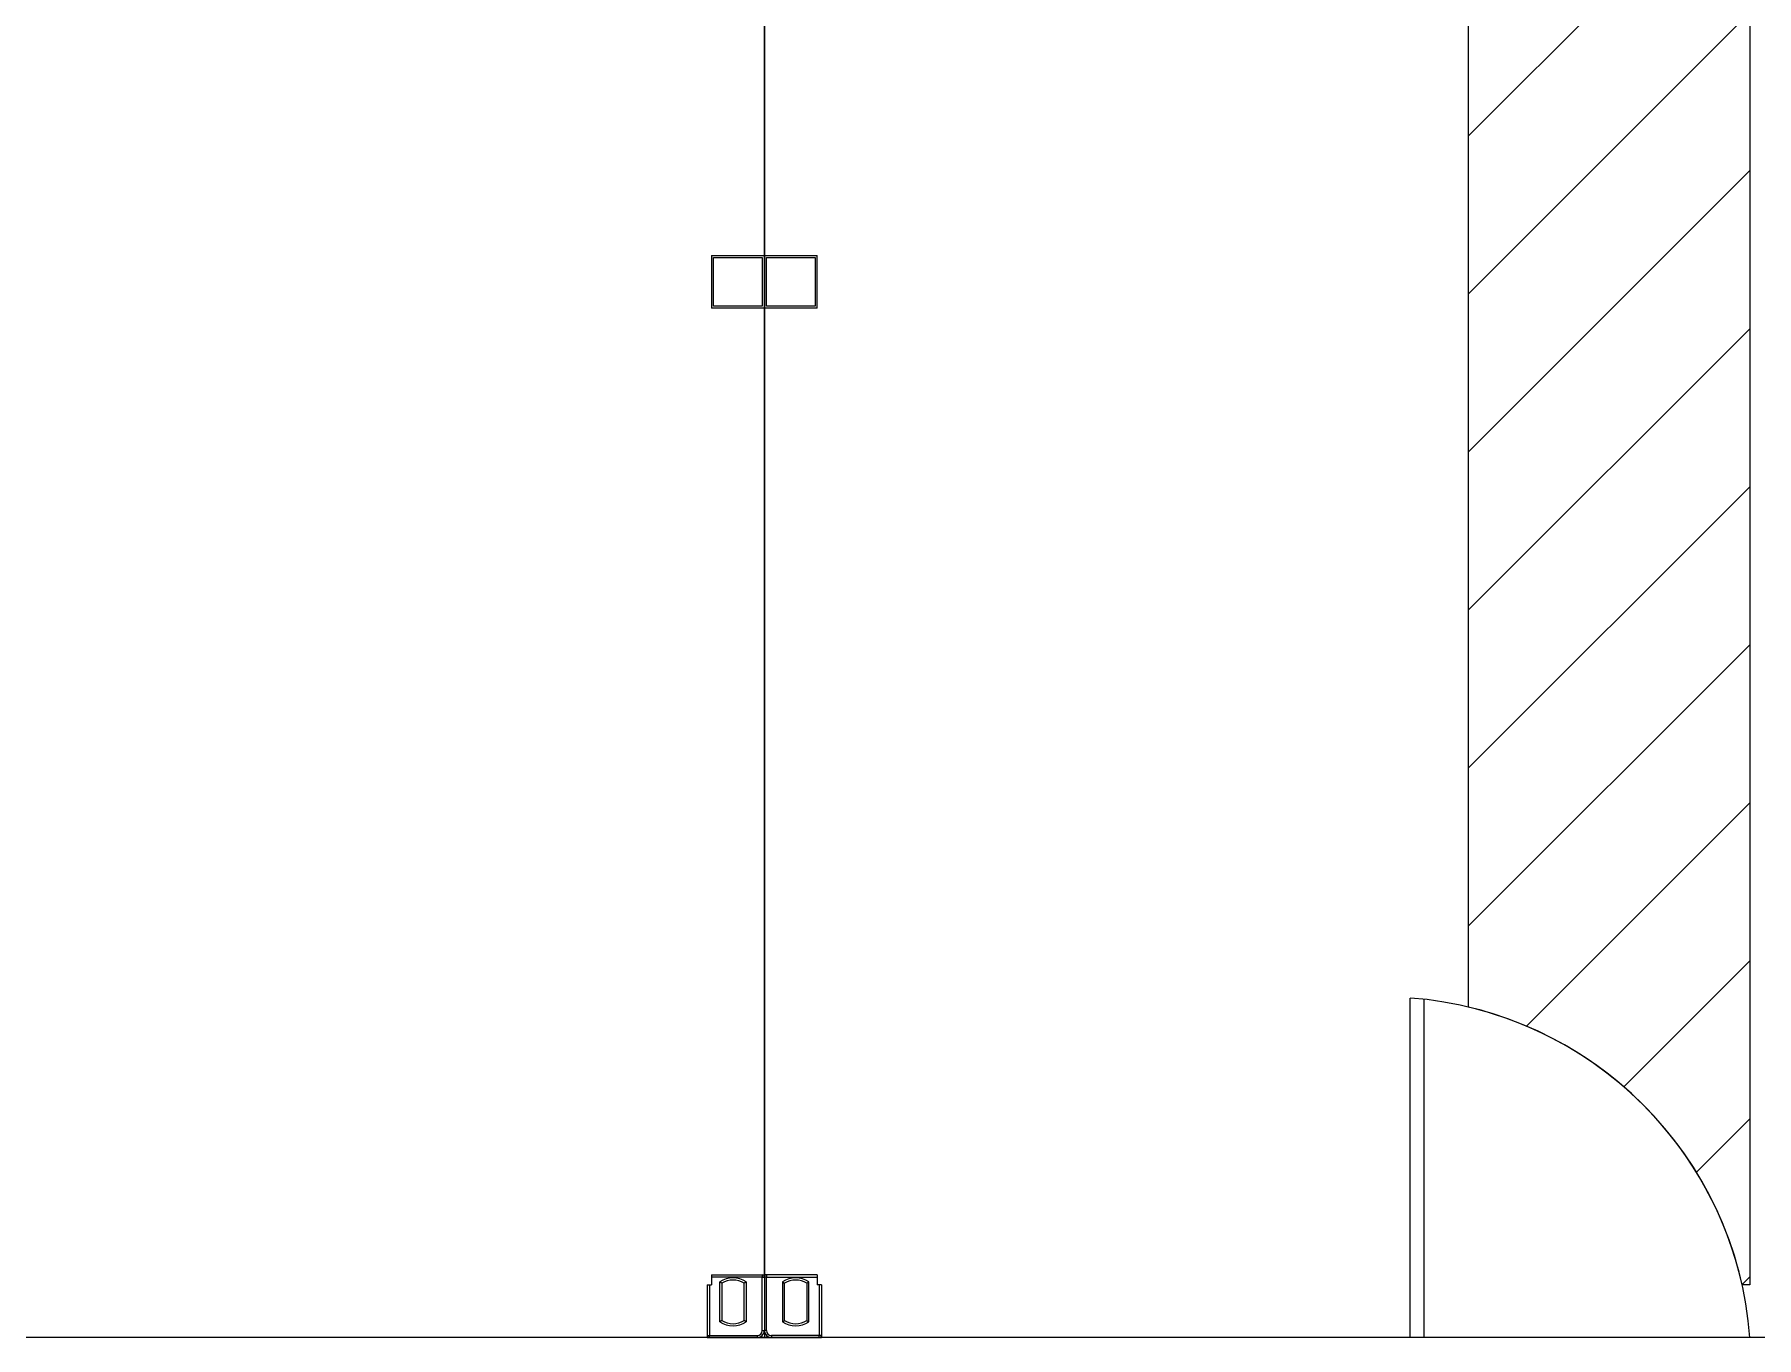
# Model space of a CAD drawing. Header units: millimetres. Extents: x 2448621 to 2484291, y -423869 to -398639.
# Drawn here: x 2480386.9 to 2480533.7, y -401405.4 to -401294.3 of the extents above; entities that cross this region are included whole.
import ezdxf

# ---------------------------------------------------------------- set-up
doc = ezdxf.new("R2010")
doc.units = ezdxf.units.MM
doc.header["$LTSCALE"] = 30

# ---------------------------------------------------------------- blocks, each defined once
blk = doc.blocks.new('KEY PLAN_NEW')
h = blk.add_hatch()
h.set_pattern_fill('ANSI31', color=253, scale=2)
h.set_pattern_definition([(45, (-1396.921, -1800.0236), (-4.490128, 4.490128), [])])
edge = h.paths.add_edge_path()
edge.add_line((-2006.862, -1075.944), (-2006.862, -1091.944))
edge.add_line((-2006.862, -1091.944), (-2067.862, -1091.944))
edge.add_line((-2067.862, -1091.944), (-2067.862, -1375.944))
edge.add_line((-2067.862, -1375.944), (-2006.862, -1375.944))
edge.add_line((-2006.862, -1375.944), (-2006.862, -1391.944))
edge.add_line((-2006.862, -1391.944), (-2007.862, -1391.944))
edge.add_line((-2007.862, -1391.944), (-2007.862, -1488.944))
edge.add_line((-2007.862, -1488.944), (-2008.306, -1488.944))
edge.add_arc((-2028.716, -1493.497), 20.912, 12.57767, 76.57873)
edge.add_line((-2023.862, -1473.157), (-2023.862, -1391.944))
edge.add_line((-2023.862, -1391.944), (-2247.862, -1391.944))
edge.add_line((-2247.862, -1391.944), (-2247.862, -1488.944))
edge.add_line((-2247.862, -1488.944), (-2263.862, -1488.944))
edge.add_line((-2263.862, -1488.944), (-2263.862, -1452.184))
edge.add_line((-2263.862, -1452.184), (-2549.862, -1452.184))
edge.add_line((-2549.862, -1452.184), (-2549.862, -1488.944))
edge.add_line((-2549.862, -1488.944), (-2565.862, -1488.944))
edge.add_line((-2565.862, -1488.944), (-2565.862, -1427.944))
edge.add_line((-2565.862, -1427.944), (-2720.862, -1427.944))
edge.add_line((-2720.862, -1427.944), (-2720.862, -1411.944))
edge.add_line((-2720.862, -1411.944), (-2623.862, -1411.944))
edge.add_line((-2623.862, -1411.944), (-2623.862, -1075.944))
edge.add_line((-2623.862, -1075.944), (-2563.862, -1075.944))
edge.add_line((-2563.862, -1075.944), (-2563.862, -1071.944))
edge.add_line((-2563.862, -1071.944), (-2547.862, -1071.944))
edge.add_line((-2547.862, -1071.944), (-2547.862, -1091.944))
edge.add_line((-2547.862, -1091.944), (-2607.862, -1091.944))
edge.add_line((-2607.862, -1091.944), (-2607.862, -1411.944))
edge.add_line((-2607.862, -1411.944), (-2549.862, -1411.944))
edge.add_line((-2549.862, -1411.944), (-2549.862, -1436.184))
edge.add_line((-2549.862, -1436.184), (-2263.862, -1436.184))
edge.add_line((-2263.862, -1436.184), (-2263.862, -1375.944))
edge.add_line((-2263.862, -1375.944), (-2083.862, -1375.944))
edge.add_line((-2083.862, -1375.944), (-2083.862, -1075.944))
edge.add_line((-2083.862, -1075.944), (-2006.862, -1075.944))
at = {"color": 253}
for p, q in [((-2063.862, -1375.504, 46), (-2063.862, -1488.384, 46)), ((-2063.862, -1488.384, 46), (-2063.862, -1375.504, 46)), ((-2023.862, -1391.944, 46), (-2023.862, -1473.157, 46)), ((-2007.862, -1391.944, 46), (-2007.862, -1488.944, 46)), ((-2066.862, -1430.444, 46), (-2063.862, -1430.444, 46)), ((-2066.862, -1430.444, 46), (-2066.862, -1433.444, 46)), ((-2066.742, -1433.324, 46), (-2066.742, -1430.564, 46)), ((-2066.742, -1433.324, 46), (-2066.742, -1430.564, 46)), ((-2066.742, -1430.564, 46), (-2063.982, -1430.564, 46)), ((-2063.982, -1430.564, 46), (-2063.982, -1433.324, 46)), ((-2063.862, -1430.444, 46), (-2060.862, -1430.444, 46)), ((-2063.742, -1433.324, 46), (-2063.742, -1430.564, 46)), ((-2063.742, -1433.324, 46), (-2063.742, -1430.564, 46)), ((-2063.742, -1430.564, 46), (-2060.982, -1430.564, 46)), ((-2060.982, -1430.564, 46), (-2060.982, -1433.324, 46)), ((-2060.862, -1433.444, 46), (-2060.862, -1430.444, 46)), ((-2063.862, -1433.444, 46), (-2066.862, -1433.444, 46)), ((-2063.982, -1433.324, 46), (-2066.742, -1433.324, 46)), ((-2060.862, -1433.444, 46), (-2063.862, -1433.444, 46)), ((-2060.982, -1433.324, 46), (-2063.742, -1433.324, 46)), ((-2027.162, -1491.944, 46), (-2027.162, -1472.644, 46)), ((-2026.362, -1491.944, 46), (-2026.362, -1472.719, 46)), ((-2067.102, -1488.944, 46), (-2066.862, -1488.944, 46)), ((-2066.862, -1488.384, 46), (-2066.862, -1488.944, 46)), ((-2063.862, -1488.384, 46), (-2063.862, -1491.944, 46)), ((-2063.862, -1488.384, 46), (-2063.862, -1491.944, 46)), ((-2060.862, -1488.384, 46), (-2060.862, -1488.944, 46)), ((-2060.622, -1488.944, 46), (-2060.862, -1488.944, 46)), ((-2007.862, -1488.944, 46), (-2008.306, -1488.944, 46)), ((-1703.862, -1491.944, 46), (-2123.862, -1491.944, 46)), ((-2067.102, -1491.944, 46), (-2120.622, -1491.944, 46)), ((-2067.102, -1491.944, 46), (-2063.862, -1491.944, 46)), ((-2063.862, -1491.944, 46), (-2060.622, -1491.944, 46)), ((-2007.102, -1491.944, 46), (-2060.622, -1491.944, 46))]:
    blk.add_line(p, q, dxfattribs=at)
at = {"color": 253, "linetype": 'Continuous'}
for p, q in [((-2067.102, -1488.944, 46), (-2067.102, -1491.944, 46)), ((-2066.982, -1488.944, 46), (-2066.982, -1491.824, 46)), ((-2066.862, -1488.384, 46), (-2063.862, -1488.384, 46)), ((-2063.982, -1488.504, 46), (-2066.862, -1488.504, 46)), ((-2066.397, -1491.045, 46), (-2066.397, -1488.782, 46)), ((-2066.277, -1488.849, 46), (-2066.277, -1490.979, 46)), ((-2065.007, -1490.979, 46), (-2065.007, -1488.849, 46)), ((-2064.887, -1488.782, 46), (-2064.887, -1491.045, 46)), ((-2063.982, -1488.384, 46), (-2063.982, -1488.504, 46)), ((-2063.982, -1488.504, 46), (-2063.862, -1488.504, 46)), ((-2063.982, -1491.534, 46), (-2063.982, -1488.504, 46)), ((-2060.862, -1488.384, 46), (-2063.862, -1488.384, 46)), ((-2063.742, -1488.504, 46), (-2063.862, -1488.504, 46)), ((-2063.742, -1488.384, 46), (-2063.742, -1488.504, 46)), ((-2063.742, -1488.504, 46), (-2060.862, -1488.504, 46)), ((-2063.742, -1491.534, 46), (-2063.742, -1488.504, 46)), ((-2062.837, -1488.782, 46), (-2062.837, -1491.045, 46)), ((-2062.717, -1490.979, 46), (-2062.717, -1488.849, 46)), ((-2061.447, -1488.849, 46), (-2061.447, -1490.979, 46)), ((-2061.327, -1491.045, 46), (-2061.327, -1488.782, 46)), ((-2060.742, -1488.944, 46), (-2060.742, -1491.824, 46)), ((-2060.622, -1488.944, 46), (-2060.622, -1491.944, 46)), ((-2067.102, -1491.824, 46), (-2066.982, -1491.824, 46)), ((-2066.982, -1491.944, 46), (-2066.982, -1491.824, 46)), ((-2066.982, -1491.824, 46), (-2064.272, -1491.824, 46)), ((-2064.272, -1491.824, 46), (-2064.272, -1491.944, 46)), ((-2063.982, -1491.534, 46), (-2063.862, -1491.534, 46)), ((-2063.982, -1491.824, 46), (-2063.982, -1491.823, 46)), ((-2063.982, -1491.824, 46), (-2063.982, -1491.824, 46)), ((-2063.742, -1491.534, 46), (-2063.862, -1491.534, 46)), ((-2063.742, -1491.824, 46), (-2063.742, -1491.823, 46)), ((-2063.742, -1491.824, 46), (-2063.742, -1491.824, 46)), ((-2063.452, -1491.824, 46), (-2063.452, -1491.944, 46)), ((-2060.742, -1491.824, 46), (-2063.452, -1491.824, 46)), ((-2060.742, -1491.944, 46), (-2060.742, -1491.824, 46)), ((-2060.622, -1491.824, 46), (-2060.742, -1491.824, 46))]:
    blk.add_line(p, q, dxfattribs=at)
at = {"color": 253}
for start, end in [(4.2611, 85.7389), (12.57767, 76.57873)]:
    blk.add_arc((-2028.716, -1493.497, 46), 20.912, start, end, dxfattribs=at)
at = {"color": 253, "linetype": 'Continuous'}
for centre, radius, start, end in [((-2065.642, -1489.914, 46), 1.36, 56.27916, 123.72084), ((-2065.642, -1489.914, 46), 1.24, 59.1964, 120.8036), ((-2063.982, -1488.504, 46), 0.12, 0, 90), ((-2063.742, -1488.504, 46), 0.12, 90, 180), ((-2062.082, -1489.914, 46), 1.36, 56.27916, 123.72084), ((-2062.082, -1489.914, 46), 1.24, 59.1964, 120.8036), ((-2065.642, -1489.914, 46), 1.36, 236.27916, 303.72084), ((-2065.642, -1489.914, 46), 1.24, 239.1964, 300.8036), ((-2062.082, -1489.914, 46), 1.36, 236.27916, 303.72084), ((-2062.082, -1489.914, 46), 1.24, 239.1964, 300.8036), ((-2066.982, -1491.824, 46), 0.12, 180, 270), ((-2064.272, -1491.534, 46), 0.41, 270, 0), ((-2064.272, -1491.534, 46), 0.29, 270, 0), ((-2063.452, -1491.534, 46), 0.41, 180, 270), ((-2063.452, -1491.534, 46), 0.29, 180, 270), ((-2060.742, -1491.824, 46), 0.12, 270, 0)]:
    blk.add_arc(centre, radius, start, end, dxfattribs=at)
for points, knots in [([(-2066.277, -1488.849, 46), (-2066.277, -1488.848, 46), (-2066.278, -1488.848, 46), (-2066.279, -1488.848, 46), (-2066.28, -1488.847, 46), (-2066.28, -1488.847, 46), (-2066.281, -1488.846, 46), (-2066.281, -1488.846, 46), (-2066.282, -1488.846, 46), (-2066.282, -1488.845, 46), (-2066.284, -1488.844, 46), (-2066.285, -1488.844, 46), (-2066.289, -1488.842, 46), (-2066.291, -1488.841, 46), (-2066.294, -1488.839, 46), (-2066.295, -1488.838, 46), (-2066.296, -1488.838, 46), (-2066.297, -1488.837, 46), (-2066.298, -1488.837, 46), (-2066.299, -1488.836, 46), (-2066.301, -1488.835, 46), (-2066.304, -1488.833, 46), (-2066.309, -1488.83, 46), (-2066.312, -1488.829, 46), (-2066.316, -1488.826, 46), (-2066.318, -1488.826, 46), (-2066.32, -1488.824, 46), (-2066.32, -1488.824, 46), (-2066.322, -1488.823, 46), (-2066.323, -1488.823, 46), (-2066.327, -1488.821, 46), (-2066.33, -1488.819, 46), (-2066.336, -1488.815, 46), (-2066.339, -1488.813, 46), (-2066.346, -1488.81, 46), (-2066.35, -1488.808, 46), (-2066.354, -1488.806, 46), (-2066.355, -1488.805, 46), (-2066.357, -1488.804, 46), (-2066.358, -1488.804, 46), (-2066.36, -1488.802, 46), (-2066.362, -1488.801, 46), (-2066.367, -1488.798, 46), (-2066.371, -1488.796, 46), (-2066.378, -1488.792, 46), (-2066.382, -1488.79, 46), (-2066.387, -1488.787, 46), (-2066.389, -1488.786, 46), (-2066.392, -1488.785, 46), (-2066.394, -1488.784, 46), (-2066.395, -1488.783, 46), (-2066.396, -1488.783, 46), (-2066.396, -1488.783, 46), (-2066.397, -1488.782, 46)], [0, 0, 0, 0, 0.06206, 0.12459, 0.12459, 0.155854, 0.155854, 0.171487, 0.171487, 0.187119, 0.187119, 0.249648, 0.249648, 0.312178, 0.312178, 0.343442, 0.343442, 0.359075, 0.359075, 0.374707, 0.374707, 0.437236, 0.437236, 0.499766, 0.499766, 0.53103, 0.53103, 0.546663, 0.546663, 0.562295, 0.562295, 0.624824, 0.624824, 0.687353, 0.687353, 0.749883, 0.749883, 0.765515, 0.765515, 0.781147, 0.781147, 0.812412, 0.812412, 0.874941, 0.874941, 0.937471, 0.937471, 0.968735, 0.968735, 0.984368, 0.992184, 0.992184, 1, 1, 1, 1]), ([(-2064.887, -1488.782, 46), (-2064.887, -1488.783, 46), (-2064.888, -1488.783, 46), (-2064.889, -1488.783, 46), (-2064.89, -1488.784, 46), (-2064.891, -1488.785, 46), (-2064.894, -1488.786, 46), (-2064.896, -1488.787, 46), (-2064.902, -1488.79, 46), (-2064.905, -1488.792, 46), (-2064.913, -1488.796, 46), (-2064.916, -1488.798, 46), (-2064.922, -1488.801, 46), (-2064.923, -1488.802, 46), (-2064.926, -1488.804, 46), (-2064.927, -1488.804, 46), (-2064.929, -1488.805, 46), (-2064.93, -1488.806, 46), (-2064.934, -1488.808, 46), (-2064.937, -1488.81, 46), (-2064.944, -1488.813, 46), (-2064.947, -1488.815, 46), (-2064.954, -1488.819, 46), (-2064.957, -1488.821, 46), (-2064.961, -1488.823, 46), (-2064.962, -1488.823, 46), (-2064.963, -1488.824, 46), (-2064.964, -1488.824, 46), (-2064.966, -1488.826, 46), (-2064.967, -1488.826, 46), (-2064.972, -1488.829, 46), (-2064.974, -1488.83, 46), (-2064.98, -1488.833, 46), (-2064.982, -1488.835, 46), (-2064.985, -1488.836, 46), (-2064.986, -1488.837, 46), (-2064.987, -1488.837, 46), (-2064.987, -1488.838, 46), (-2064.989, -1488.838, 46), (-2064.99, -1488.839, 46), (-2064.993, -1488.841, 46), (-2064.995, -1488.842, 46), (-2064.998, -1488.844, 46), (-2065, -1488.844, 46), (-2065.001, -1488.845, 46), (-2065.002, -1488.846, 46), (-2065.002, -1488.846, 46), (-2065.002, -1488.846, 46), (-2065.003, -1488.847, 46), (-2065.004, -1488.847, 46), (-2065.005, -1488.848, 46), (-2065.006, -1488.848, 46), (-2065.007, -1488.848, 46), (-2065.007, -1488.849, 46)], [0, 0, 0, 0, 0.00782, 0.00782, 0.015639, 0.031279, 0.031279, 0.062557, 0.062557, 0.125114, 0.125114, 0.187671, 0.187671, 0.21895, 0.21895, 0.234589, 0.234589, 0.250228, 0.250228, 0.312785, 0.312785, 0.375342, 0.375342, 0.437899, 0.437899, 0.453538, 0.453538, 0.469178, 0.469178, 0.500456, 0.500456, 0.563013, 0.563013, 0.62557, 0.62557, 0.641209, 0.641209, 0.656849, 0.656849, 0.688127, 0.688127, 0.750684, 0.750684, 0.813241, 0.813241, 0.828881, 0.828881, 0.84452, 0.84452, 0.875798, 0.875798, 0.938355, 1, 1, 1, 1]), ([(-2062.837, -1488.782, 46), (-2062.836, -1488.783, 46), (-2062.836, -1488.783, 46), (-2062.835, -1488.783, 46), (-2062.834, -1488.784, 46), (-2062.832, -1488.785, 46), (-2062.829, -1488.786, 46), (-2062.827, -1488.787, 46), (-2062.822, -1488.79, 46), (-2062.818, -1488.792, 46), (-2062.811, -1488.796, 46), (-2062.807, -1488.798, 46), (-2062.802, -1488.801, 46), (-2062.8, -1488.802, 46), (-2062.798, -1488.804, 46), (-2062.797, -1488.804, 46), (-2062.795, -1488.805, 46), (-2062.794, -1488.806, 46), (-2062.79, -1488.808, 46), (-2062.786, -1488.81, 46), (-2062.779, -1488.813, 46), (-2062.776, -1488.815, 46), (-2062.77, -1488.819, 46), (-2062.767, -1488.821, 46), (-2062.763, -1488.823, 46), (-2062.762, -1488.823, 46), (-2062.761, -1488.824, 46), (-2062.76, -1488.824, 46), (-2062.758, -1488.826, 46), (-2062.756, -1488.826, 46), (-2062.752, -1488.829, 46), (-2062.749, -1488.83, 46), (-2062.744, -1488.833, 46), (-2062.741, -1488.835, 46), (-2062.739, -1488.836, 46), (-2062.738, -1488.837, 46), (-2062.737, -1488.837, 46), (-2062.736, -1488.838, 46), (-2062.735, -1488.838, 46), (-2062.734, -1488.839, 46), (-2062.731, -1488.841, 46), (-2062.729, -1488.842, 46), (-2062.725, -1488.844, 46), (-2062.724, -1488.844, 46), (-2062.722, -1488.845, 46), (-2062.722, -1488.846, 46), (-2062.721, -1488.846, 46), (-2062.721, -1488.846, 46), (-2062.72, -1488.847, 46), (-2062.72, -1488.847, 46), (-2062.719, -1488.848, 46), (-2062.718, -1488.848, 46), (-2062.717, -1488.848, 46), (-2062.717, -1488.849, 46)], [0, 0, 0, 0, 0.00782, 0.00782, 0.015639, 0.031279, 0.031279, 0.062557, 0.062557, 0.125114, 0.125114, 0.187671, 0.187671, 0.21895, 0.21895, 0.234589, 0.234589, 0.250228, 0.250228, 0.312785, 0.312785, 0.375342, 0.375342, 0.437899, 0.437899, 0.453538, 0.453538, 0.469178, 0.469178, 0.500456, 0.500456, 0.563013, 0.563013, 0.62557, 0.62557, 0.641209, 0.641209, 0.656849, 0.656849, 0.688127, 0.688127, 0.750684, 0.750684, 0.813241, 0.813241, 0.828881, 0.828881, 0.84452, 0.84452, 0.875798, 0.875798, 0.938355, 1, 1, 1, 1]), ([(-2061.447, -1488.849, 46), (-2061.447, -1488.848, 46), (-2061.446, -1488.848, 46), (-2061.445, -1488.848, 46), (-2061.444, -1488.847, 46), (-2061.443, -1488.847, 46), (-2061.442, -1488.846, 46), (-2061.442, -1488.846, 46), (-2061.442, -1488.846, 46), (-2061.441, -1488.845, 46), (-2061.44, -1488.844, 46), (-2061.438, -1488.844, 46), (-2061.435, -1488.842, 46), (-2061.433, -1488.841, 46), (-2061.43, -1488.839, 46), (-2061.429, -1488.838, 46), (-2061.427, -1488.838, 46), (-2061.427, -1488.837, 46), (-2061.426, -1488.837, 46), (-2061.425, -1488.836, 46), (-2061.422, -1488.835, 46), (-2061.42, -1488.833, 46), (-2061.414, -1488.83, 46), (-2061.412, -1488.829, 46), (-2061.407, -1488.826, 46), (-2061.406, -1488.826, 46), (-2061.404, -1488.824, 46), (-2061.403, -1488.824, 46), (-2061.402, -1488.823, 46), (-2061.401, -1488.823, 46), (-2061.397, -1488.821, 46), (-2061.394, -1488.819, 46), (-2061.387, -1488.815, 46), (-2061.384, -1488.813, 46), (-2061.377, -1488.81, 46), (-2061.374, -1488.808, 46), (-2061.37, -1488.806, 46), (-2061.369, -1488.805, 46), (-2061.367, -1488.804, 46), (-2061.366, -1488.804, 46), (-2061.363, -1488.802, 46), (-2061.362, -1488.801, 46), (-2061.356, -1488.798, 46), (-2061.353, -1488.796, 46), (-2061.345, -1488.792, 46), (-2061.342, -1488.79, 46), (-2061.336, -1488.787, 46), (-2061.334, -1488.786, 46), (-2061.331, -1488.785, 46), (-2061.33, -1488.784, 46), (-2061.329, -1488.783, 46), (-2061.328, -1488.783, 46), (-2061.327, -1488.783, 46), (-2061.327, -1488.782, 46)], [0, 0, 0, 0, 0.06206, 0.12459, 0.12459, 0.155854, 0.155854, 0.171487, 0.171487, 0.187119, 0.187119, 0.249648, 0.249648, 0.312178, 0.312178, 0.343442, 0.343442, 0.359075, 0.359075, 0.374707, 0.374707, 0.437236, 0.437236, 0.499766, 0.499766, 0.53103, 0.53103, 0.546663, 0.546663, 0.562295, 0.562295, 0.624824, 0.624824, 0.687353, 0.687353, 0.749883, 0.749883, 0.765515, 0.765515, 0.781147, 0.781147, 0.812412, 0.812412, 0.874941, 0.874941, 0.937471, 0.937471, 0.968735, 0.968735, 0.984368, 0.992184, 0.992184, 1, 1, 1, 1]), ([(-2066.277, -1490.979, 46), (-2066.277, -1490.979, 46), (-2066.278, -1490.979, 46), (-2066.279, -1490.98, 46), (-2066.28, -1490.98, 46), (-2066.28, -1490.981, 46), (-2066.281, -1490.981, 46), (-2066.281, -1490.981, 46), (-2066.282, -1490.982, 46), (-2066.282, -1490.982, 46), (-2066.284, -1490.983, 46), (-2066.285, -1490.984, 46), (-2066.289, -1490.985, 46), (-2066.291, -1490.986, 46), (-2066.294, -1490.988, 46), (-2066.295, -1490.989, 46), (-2066.296, -1490.99, 46), (-2066.297, -1490.99, 46), (-2066.298, -1490.991, 46), (-2066.299, -1490.991, 46), (-2066.301, -1490.993, 46), (-2066.304, -1490.994, 46), (-2066.309, -1490.997, 46), (-2066.312, -1490.998, 46), (-2066.316, -1491.001, 46), (-2066.318, -1491.002, 46), (-2066.32, -1491.003, 46), (-2066.32, -1491.003, 46), (-2066.322, -1491.004, 46), (-2066.323, -1491.004, 46), (-2066.327, -1491.007, 46), (-2066.33, -1491.008, 46), (-2066.336, -1491.012, 46), (-2066.339, -1491.014, 46), (-2066.346, -1491.017, 46), (-2066.35, -1491.019, 46), (-2066.354, -1491.022, 46), (-2066.355, -1491.022, 46), (-2066.357, -1491.023, 46), (-2066.358, -1491.024, 46), (-2066.36, -1491.025, 46), (-2066.362, -1491.026, 46), (-2066.367, -1491.029, 46), (-2066.371, -1491.031, 46), (-2066.378, -1491.035, 46), (-2066.382, -1491.037, 46), (-2066.387, -1491.04, 46), (-2066.389, -1491.041, 46), (-2066.392, -1491.042, 46), (-2066.394, -1491.043, 46), (-2066.395, -1491.044, 46), (-2066.396, -1491.044, 46), (-2066.396, -1491.045, 46), (-2066.397, -1491.045, 46)], [0, 0, 0, 0, 0.06206, 0.12459, 0.12459, 0.155854, 0.155854, 0.171487, 0.171487, 0.187119, 0.187119, 0.249648, 0.249648, 0.312178, 0.312178, 0.343442, 0.343442, 0.359075, 0.359075, 0.374707, 0.374707, 0.437236, 0.437236, 0.499766, 0.499766, 0.53103, 0.53103, 0.546663, 0.546663, 0.562295, 0.562295, 0.624824, 0.624824, 0.687353, 0.687353, 0.749883, 0.749883, 0.765515, 0.765515, 0.781147, 0.781147, 0.812412, 0.812412, 0.874941, 0.874941, 0.937471, 0.937471, 0.968735, 0.968735, 0.984368, 0.992184, 0.992184, 1, 1, 1, 1]), ([(-2064.887, -1491.045, 46), (-2064.887, -1491.045, 46), (-2064.888, -1491.044, 46), (-2064.889, -1491.044, 46), (-2064.89, -1491.043, 46), (-2064.891, -1491.042, 46), (-2064.894, -1491.041, 46), (-2064.896, -1491.04, 46), (-2064.902, -1491.037, 46), (-2064.905, -1491.035, 46), (-2064.913, -1491.031, 46), (-2064.916, -1491.029, 46), (-2064.922, -1491.026, 46), (-2064.923, -1491.025, 46), (-2064.926, -1491.024, 46), (-2064.927, -1491.023, 46), (-2064.929, -1491.022, 46), (-2064.93, -1491.022, 46), (-2064.934, -1491.019, 46), (-2064.937, -1491.017, 46), (-2064.944, -1491.014, 46), (-2064.947, -1491.012, 46), (-2064.954, -1491.008, 46), (-2064.957, -1491.007, 46), (-2064.961, -1491.004, 46), (-2064.962, -1491.004, 46), (-2064.963, -1491.003, 46), (-2064.964, -1491.003, 46), (-2064.966, -1491.002, 46), (-2064.967, -1491.001, 46), (-2064.972, -1490.998, 46), (-2064.974, -1490.997, 46), (-2064.98, -1490.994, 46), (-2064.982, -1490.993, 46), (-2064.985, -1490.991, 46), (-2064.986, -1490.991, 46), (-2064.987, -1490.99, 46), (-2064.987, -1490.99, 46), (-2064.989, -1490.989, 46), (-2064.99, -1490.988, 46), (-2064.993, -1490.986, 46), (-2064.995, -1490.985, 46), (-2064.998, -1490.984, 46), (-2065, -1490.983, 46), (-2065.001, -1490.982, 46), (-2065.002, -1490.982, 46), (-2065.002, -1490.981, 46), (-2065.002, -1490.981, 46), (-2065.003, -1490.981, 46), (-2065.004, -1490.98, 46), (-2065.005, -1490.98, 46), (-2065.006, -1490.979, 46), (-2065.007, -1490.979, 46), (-2065.007, -1490.979, 46)], [0, 0, 0, 0, 0.00782, 0.00782, 0.015639, 0.031279, 0.031279, 0.062557, 0.062557, 0.125114, 0.125114, 0.187671, 0.187671, 0.21895, 0.21895, 0.234589, 0.234589, 0.250228, 0.250228, 0.312785, 0.312785, 0.375342, 0.375342, 0.437899, 0.437899, 0.453538, 0.453538, 0.469178, 0.469178, 0.500456, 0.500456, 0.563013, 0.563013, 0.62557, 0.62557, 0.641209, 0.641209, 0.656849, 0.656849, 0.688127, 0.688127, 0.750684, 0.750684, 0.813241, 0.813241, 0.828881, 0.828881, 0.84452, 0.84452, 0.875798, 0.875798, 0.938355, 1, 1, 1, 1]), ([(-2062.837, -1491.045, 46), (-2062.836, -1491.045, 46), (-2062.836, -1491.044, 46), (-2062.835, -1491.044, 46), (-2062.834, -1491.043, 46), (-2062.832, -1491.042, 46), (-2062.829, -1491.041, 46), (-2062.827, -1491.04, 46), (-2062.822, -1491.037, 46), (-2062.818, -1491.035, 46), (-2062.811, -1491.031, 46), (-2062.807, -1491.029, 46), (-2062.802, -1491.026, 46), (-2062.8, -1491.025, 46), (-2062.798, -1491.024, 46), (-2062.797, -1491.023, 46), (-2062.795, -1491.022, 46), (-2062.794, -1491.022, 46), (-2062.79, -1491.019, 46), (-2062.786, -1491.017, 46), (-2062.779, -1491.014, 46), (-2062.776, -1491.012, 46), (-2062.77, -1491.008, 46), (-2062.767, -1491.007, 46), (-2062.763, -1491.004, 46), (-2062.762, -1491.004, 46), (-2062.761, -1491.003, 46), (-2062.76, -1491.003, 46), (-2062.758, -1491.002, 46), (-2062.756, -1491.001, 46), (-2062.752, -1490.998, 46), (-2062.749, -1490.997, 46), (-2062.744, -1490.994, 46), (-2062.741, -1490.993, 46), (-2062.739, -1490.991, 46), (-2062.738, -1490.991, 46), (-2062.737, -1490.99, 46), (-2062.736, -1490.99, 46), (-2062.735, -1490.989, 46), (-2062.734, -1490.988, 46), (-2062.731, -1490.986, 46), (-2062.729, -1490.985, 46), (-2062.725, -1490.984, 46), (-2062.724, -1490.983, 46), (-2062.722, -1490.982, 46), (-2062.722, -1490.982, 46), (-2062.721, -1490.981, 46), (-2062.721, -1490.981, 46), (-2062.72, -1490.981, 46), (-2062.72, -1490.98, 46), (-2062.719, -1490.98, 46), (-2062.718, -1490.979, 46), (-2062.717, -1490.979, 46), (-2062.717, -1490.979, 46)], [0, 0, 0, 0, 0.00782, 0.00782, 0.015639, 0.031279, 0.031279, 0.062557, 0.062557, 0.125114, 0.125114, 0.187671, 0.187671, 0.21895, 0.21895, 0.234589, 0.234589, 0.250228, 0.250228, 0.312785, 0.312785, 0.375342, 0.375342, 0.437899, 0.437899, 0.453538, 0.453538, 0.469178, 0.469178, 0.500456, 0.500456, 0.563013, 0.563013, 0.62557, 0.62557, 0.641209, 0.641209, 0.656849, 0.656849, 0.688127, 0.688127, 0.750684, 0.750684, 0.813241, 0.813241, 0.828881, 0.828881, 0.84452, 0.84452, 0.875798, 0.875798, 0.938355, 1, 1, 1, 1]), ([(-2061.447, -1490.979, 46), (-2061.447, -1490.979, 46), (-2061.446, -1490.979, 46), (-2061.445, -1490.98, 46), (-2061.444, -1490.98, 46), (-2061.443, -1490.981, 46), (-2061.442, -1490.981, 46), (-2061.442, -1490.981, 46), (-2061.442, -1490.982, 46), (-2061.441, -1490.982, 46), (-2061.44, -1490.983, 46), (-2061.438, -1490.984, 46), (-2061.435, -1490.985, 46), (-2061.433, -1490.986, 46), (-2061.43, -1490.988, 46), (-2061.429, -1490.989, 46), (-2061.427, -1490.99, 46), (-2061.427, -1490.99, 46), (-2061.426, -1490.991, 46), (-2061.425, -1490.991, 46), (-2061.422, -1490.993, 46), (-2061.42, -1490.994, 46), (-2061.414, -1490.997, 46), (-2061.412, -1490.998, 46), (-2061.407, -1491.001, 46), (-2061.406, -1491.002, 46), (-2061.404, -1491.003, 46), (-2061.403, -1491.003, 46), (-2061.402, -1491.004, 46), (-2061.401, -1491.004, 46), (-2061.397, -1491.007, 46), (-2061.394, -1491.008, 46), (-2061.387, -1491.012, 46), (-2061.384, -1491.014, 46), (-2061.377, -1491.017, 46), (-2061.374, -1491.019, 46), (-2061.37, -1491.022, 46), (-2061.369, -1491.022, 46), (-2061.367, -1491.023, 46), (-2061.366, -1491.024, 46), (-2061.363, -1491.025, 46), (-2061.362, -1491.026, 46), (-2061.356, -1491.029, 46), (-2061.353, -1491.031, 46), (-2061.345, -1491.035, 46), (-2061.342, -1491.037, 46), (-2061.336, -1491.04, 46), (-2061.334, -1491.041, 46), (-2061.331, -1491.042, 46), (-2061.33, -1491.043, 46), (-2061.329, -1491.044, 46), (-2061.328, -1491.044, 46), (-2061.327, -1491.045, 46), (-2061.327, -1491.045, 46)], [0, 0, 0, 0, 0.06206, 0.12459, 0.12459, 0.155854, 0.155854, 0.171487, 0.171487, 0.187119, 0.187119, 0.249648, 0.249648, 0.312178, 0.312178, 0.343442, 0.343442, 0.359075, 0.359075, 0.374707, 0.374707, 0.437236, 0.437236, 0.499766, 0.499766, 0.53103, 0.53103, 0.546663, 0.546663, 0.562295, 0.562295, 0.624824, 0.624824, 0.687353, 0.687353, 0.749883, 0.749883, 0.765515, 0.765515, 0.781147, 0.781147, 0.812412, 0.812412, 0.874941, 0.874941, 0.937471, 0.937471, 0.968735, 0.968735, 0.984368, 0.992184, 0.992184, 1, 1, 1, 1])]:
    blk.add_open_spline(points, degree=3, knots=knots, dxfattribs=at)

msp = doc.modelspace()

# ---------------------------------------------------------------- block references
at = {"xscale": 1.5, "yscale": 1.5, "zscale": 1.5}
msp.add_blockref('KEY PLAN_NEW', (2483544.88, -399167.45), dxfattribs=at)

doc.saveas('drawing.dxf')
